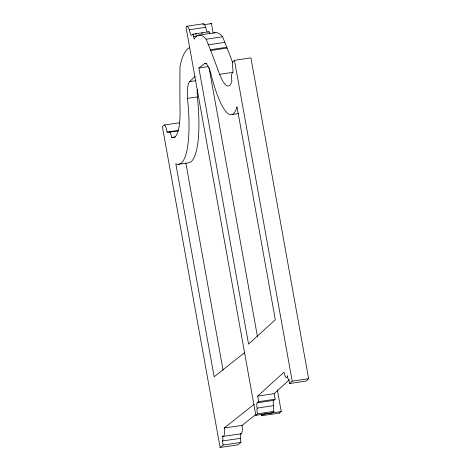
<?xml version="1.0" encoding="UTF-8"?>
<svg xmlns="http://www.w3.org/2000/svg" width="471" height="471" viewBox="0 0 471 471"><rect width="100%" height="100%" fill="white"/><g stroke="black" fill="none" stroke-linecap="round" stroke-linejoin="round"><path stroke-width="0.71" d="M244.62 352.626L214.146 376.788L175.818 163.767A75.172 18.269 81.8 0 0 187.487 98.357A24.05 5.846 81.8 0 1 189.589 81.607L195.082 76.514M255.835 415.357L257.513 413.832A4.204 0.877 81.5 0 1 257.148 408.133A4.263 0.895 81.5 0 1 257.407 402.817L258.685 401.657L257.69 396.111L283.978 372.172A8.808 1.843 81.5 0 0 287.381 375.734A3.544 0.742 81.5 0 0 288.858 379.496L289.588 383.541L306.026 381.08L308.635 378.702L250.913 57.88L234.47 60.341L232.715 61.942A7.277 1.525 81.5 0 0 233.186 70.785L231.714 74.283A6.105 1.278 81.5 0 0 231.903 81.242L231.173 83.202A49.596 10.386 81.5 0 1 219.598 74.336A575.974 120.594 81.5 0 0 210.678 50.515L206.186 39.217A99.516 20.836 81.5 0 0 194.14 39.146L193.652 36.45A3.98 0.836 81.5 0 0 192.256 34.63A7.624 1.596 81.5 0 1 189.271 29.779A12.034 2.52 81.5 0 0 186.033 27.395L255.835 415.357L272.279 412.89L273.951 411.371A4.204 0.877 81.5 0 1 273.586 405.672A4.263 0.895 81.5 0 1 273.851 400.356L275.129 399.196L274.128 393.644L289.153 379.967M289.588 383.541L292.197 381.169L308.635 378.702M179.398 122.813L164.444 124.974L162.365 126.622L220.087 447.45L237.896 444.871L240.981 442.428L240.251 438.383A3.544 0.86 81.8 0 0 240.275 433.349M220.087 447.45L223.172 445.007L222.447 440.956A3.544 0.86 81.8 0 0 222.471 435.928A8.808 2.143 81.8 0 0 224.249 427.974L254.181 404.248M224.249 427.974L242.053 425.401L255.865 414.451M261.199 414.027A4.204 1.024 81.8 0 1 261.464 415.71L263.442 414.144L281.246 411.566L277.354 389.911M261.464 415.71L279.268 413.138L281.246 411.566M204.632 63.644A24.05 5.034 81.5 0 1 210.796 73.394A75.172 15.737 81.5 0 0 236.99 106.74L275.317 319.762L248.57 344.113L198.886 67.983L204.632 63.644L206.769 63.32M186.881 26.252L203.319 23.791M189.271 29.779L205.715 27.318A7.624 1.596 81.5 0 0 207.163 32.028M192.515 34.218L208.959 31.751M192.256 34.63L193.681 34.412M195.112 34.2L196.542 33.989M201.547 33.235L202.977 33.023M198.574 35.184L215.011 32.723M193.652 36.45L197.225 35.914M206.186 39.217L222.624 36.75L227.116 48.054A575.974 120.594 81.5 0 1 232.703 62.755M208.435 44.816L224.873 42.355M210.36 49.714L226.798 47.247M210.678 50.515L227.116 48.054M198.886 67.983L208.135 66.599M219.598 74.336L233.18 72.299M232.097 114.53L238.497 113.57M257.69 396.111L274.128 393.644M258.685 401.657L275.129 399.196M257.407 402.817L273.851 400.356M257.148 408.133L273.586 405.672M257.513 413.832L273.951 411.371M203.607 24.739L211.444 23.603L213.133 32.999M189.589 81.607L195.948 80.688M187.487 98.357L197.373 96.926A24.05 5.846 81.8 0 1 197.261 89.313M164.444 124.974A7.277 1.766 81.8 0 1 167.011 132.051L178.403 130.402M167.011 132.051L169.483 132.204L178.026 130.967M169.483 132.204A6.105 1.484 81.8 0 1 171.662 137.479L175.224 136.961M178.309 164.314L188.2 162.884A75.172 18.269 81.8 0 0 197.373 96.926M223.195 436.393L240.999 433.815M222.447 440.956L240.251 438.383M223.172 445.007L240.981 442.428M171.662 137.479L172.963 137.715A49.596 12.052 81.8 0 0 180.099 113.011A575.974 139.981 81.8 0 1 179.875 81.824L179.987 66.623A99.516 24.186 81.8 0 1 189.383 47.836M234.47 60.341L292.197 381.169M209.106 67.936L257.49 336.842M185.833 163.06L223.124 370.3M242.053 425.401A8.808 2.143 81.8 0 1 240.646 433.685M210.566 23.815A12.034 2.926 81.8 0 1 211.444 23.603M279.197 412.567A4.204 1.024 81.8 0 1 279.268 413.138M214.046 33.058A99.516 20.836 81.5 0 1 222.624 36.75M208.694 32.163A3.98 0.836 81.5 0 1 209.972 33.529M202.848 24.115A12.034 2.52 81.5 0 1 205.715 27.318"/></g></svg>
